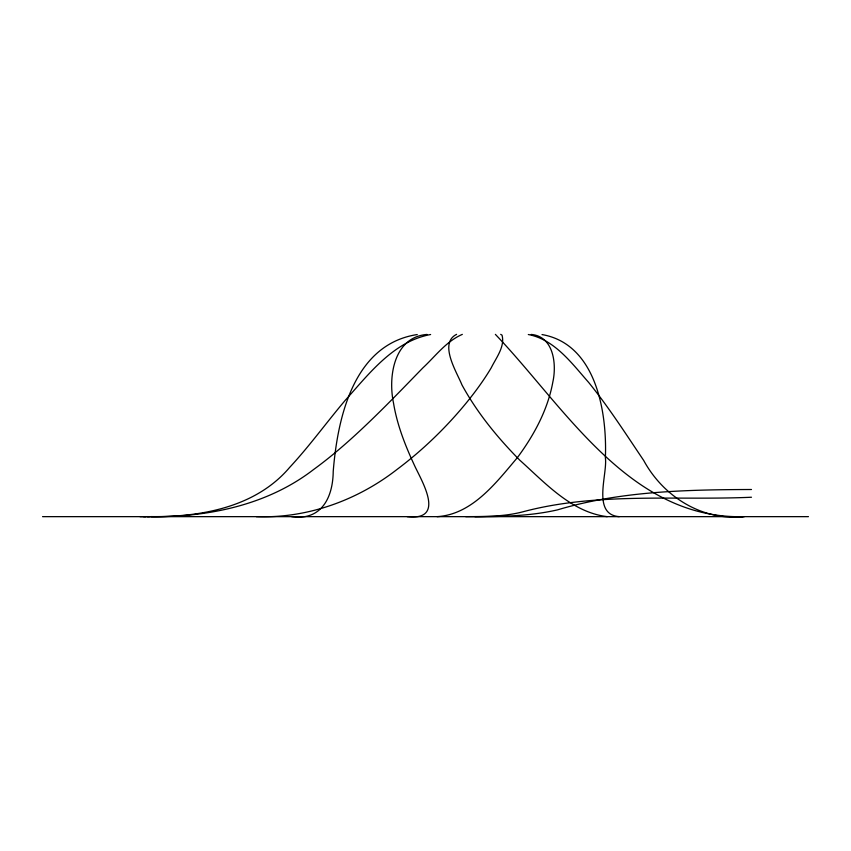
<?xml version="1.0" encoding="UTF-8"?>
<svg xmlns="http://www.w3.org/2000/svg" width="851" height="851" viewBox="0 0 851 851"><rect width="100%" height="100%" fill="white"/><g stroke="black" fill="none" stroke-linecap="round" stroke-linejoin="round"><path stroke-width="1.28" d="M462.327 334.379C446.286 341.262 435.457 356.175 422.926 367.845C410.405 380.663 398.002 393.587 385.322 406.246C362.717 428.734 339.421 450.722 313.604 469.518C266.469 505.866 205.602 517.78 147.202 516.631M456.604 334.347C438.425 343.336 456.934 372.355 461.944 384.886C477.145 412.778 497.484 437.574 519.727 460.136C545.108 482.857 571.585 512.376 607.231 516.653M430.617 334.517C393.47 341.4 368.972 373.908 345.091 400.491C326.39 422.617 309.392 446.179 289.648 467.412C255.8 507.366 200.708 517.174 150.935 516.6M427.032 334.432C393.822 337.102 387.96 376.77 393.524 403.097C397.194 425.5 405.725 446.743 415.32 467.21C423.564 484.155 444.807 520.929 407.161 516.653M417.245 334.56C353.686 344.219 337.56 417.543 333.22 471.433C332.932 497.271 321.657 520.972 291.585 516.653M751.476 489.506C686.449 489.719 620.294 491.07 557.522 509.866C530.46 516.057 502.547 516.631 474.911 516.653M437.084 516.653C472.316 514.536 496.335 482.432 517.344 457.678C534.002 435.18 547.821 409.746 552.852 381.961C556.756 364.366 553.831 336.432 531.237 334.432M143.553 516.642L149.468 516.631M751.476 497.239C675.588 500.601 597.062 491.984 522.876 511.802C504.26 516.727 484.825 516.514 465.72 516.653M139.989 516.653L145.755 516.642M256.3 516.653C307.073 518.567 357.175 500.462 397.045 469.422C422.649 450.222 445.839 427.808 466.157 403.097C475.284 391.896 483.847 380.206 491.25 367.781C496.154 357.771 505.111 346.665 502.037 335.156L500.686 334.347M743.231 516.653C701.596 520.876 663.174 496.335 643.664 460.402C625.868 434.021 608.699 407.14 588.626 382.397C571.851 363.398 554.724 339.592 528.311 334.517M42.55 516.653L808.45 516.653M619.209 516.653C591.562 514.504 607.699 474.252 605.38 457.732C607.157 412.075 596.062 343.995 542.023 334.56M744.402 516.653C629.612 519.887 564.968 407.129 495.378 334.379"/></g></svg>
